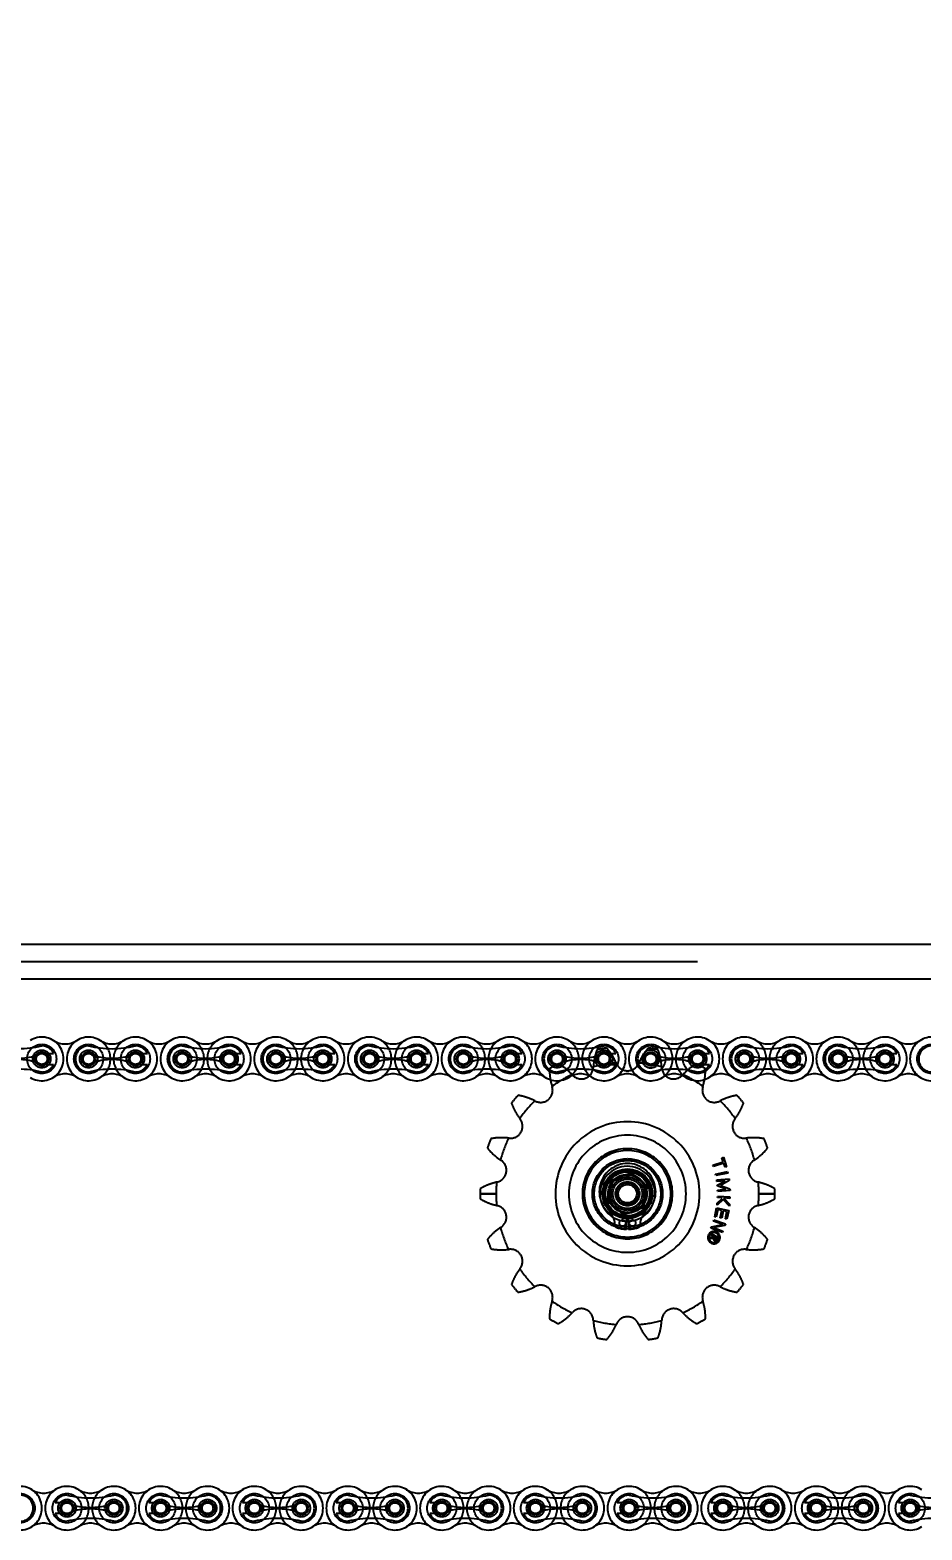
# Model space of a CAD drawing. Header units: metres. Extents: x 0 to 63075, y 0 to 44550.
# Drawn here: x 41000 to 41241.8, y 35107.4 to 35514.2 of the extents above; entities that cross this region are included whole.
import ezdxf

# ---------------------------------------------------------------- set-up
doc = ezdxf.new("R2010")
doc.units = ezdxf.units.M
doc.header["$LTSCALE"] = 75
doc.linetypes.add('HIDDEN2', pattern=[4.7625, 3.175, -1.5875])
for name, color, linetype in [('SDM', 7, 'Continuous'), ('SL4', 4, 'Continuous'), ('ST1', 7, 'HIDDEN2')]:
    doc.layers.add(name, color=color, linetype=linetype)
doc.styles.add('ROMANS', font='ROMANS.SHX')
doc.dimstyles.new('75___1-75', dxfattribs={"dimscale": 75, "dimtxt": 2.5, "dimasz": 2, "dimexe": 1.5, "dimexo": 1, "dimgap": 0.5, "dimtad": 1, "dimdec": 0, "dimzin": 12, "dimtxsty": 'ROMANS', "dimcen": 0, "dimclrd": 256, "dimclre": 256, "dimclrt": 3, "dimazin": 3, "dimtfac": 1, "dimtdec": 0, "dimtmove": 0, "dimatfit": 0, "dimfxl": 1, "dimlwd": -1, "dimlwe": -1, "dimarcsym": 0})

# ---------------------------------------------------------------- blocks, each defined once
blk = doc.blocks.new('*D31')
at = {"layer": 'Defpoints', "color": 0, "transparency": 16777216}
for p in [(37273.13, 35690.51), (37273.13, 35271.03), (41947.61, 35271.03)]:
    blk.add_point(p, dxfattribs=at)
at = {"layer": 'SDM', "transparency": 16777216}
for p, q in [((37273.13, 35346.03), (37273.13, 35803.01)), ((41947.61, 35346.03), (41947.61, 35803.01)), ((41797.61, 35690.51), (37423.13, 35690.51))]:
    blk.add_line(p, q, dxfattribs=at)
for points in [[(37423.13, 35715.51), (37423.13, 35665.51), (37273.13, 35690.51)], [(41797.61, 35715.51), (41797.61, 35665.51), (41947.61, 35690.51)]]:
    blk.add_solid(points, dxfattribs=at)
at = {"layer": 'SDM', "color": 3, "transparency": 16777216, "insert": (39610.37, 35821.76), "char_height": 187.5, "attachment_point": 5, "style": 'ROMANS'}
blk.add_mtext('4674', dxfattribs=at)
blk = doc.blocks.new('A$C6e6623c1')
at = {"layer": 'SL4'}
for p, q in [((3669.71, 1725.35), (4614.72, 1725.35)), ((4619.71, 1715.82), (3669.71, 1715.82)), ((3884.43, 1661.31), (3887.14, 1662.31)), ((3889.85, 1663.31), (3892.07, 1661.47)), ((3887.9, 1651.93), (3885.68, 1653.77)), ((3893.31, 1653.93), (3890.61, 1652.93))]:
    blk.add_line(p, q, dxfattribs=at)
for radius in [6, 3, 2.5]:
    blk.add_circle((3888.87, 1657.62), radius, dxfattribs=at)
for start, end in [(110.2978, 170.2978), (50.2978, 110.2978), (350.2978, 50.2978), (170.2978, 230.2978), (290.2978, 350.2978), (230.2978, 290.2978)]:
    blk.add_arc((3888.87, 1657.62), 5, start, end, dxfattribs=at)
for points, knots in [([(3883.94, 1658.46), (3883.99, 1658.72), (3884.15, 1659.68), (3884.31, 1660.62), (3884.43, 1661.31)], [0, 0, 0, 0, 0.268634, 1, 1, 1, 1]), ([(3887.14, 1662.31), (3887.2, 1662.33), (3888.12, 1662.67), (3889.01, 1663), (3889.85, 1663.31)], [0, 0, 0, 0, 0.070201, 1, 1, 1, 1]), ([(3892.07, 1661.47), (3892.12, 1661.42), (3892.87, 1660.8), (3893.6, 1660.19), (3894.29, 1659.62)], [0, 0, 0, 0, 0.070201, 1, 1, 1, 1]), ([(3883.46, 1655.62), (3883.5, 1655.86), (3883.66, 1656.78), (3883.82, 1657.75), (3883.94, 1658.46)], [0, 0, 0, 0, 0.257551, 1, 1, 1, 1]), ([(3893.31, 1653.93), (3893.36, 1654.17), (3893.51, 1655.1), (3893.68, 1656.06), (3893.8, 1656.78)], [0, 0, 0, 0, 0.257551, 1, 1, 1, 1]), ([(3893.8, 1656.78), (3893.85, 1657.04), (3894.01, 1658), (3894.17, 1658.94), (3894.29, 1659.62)], [0, 0, 0, 0, 0.2686336, 1, 1, 1, 1]), ([(3885.68, 1653.77), (3885.63, 1653.82), (3884.88, 1654.44), (3884.14, 1655.05), (3883.46, 1655.62)], [0, 0, 0, 0, 0.070201, 1, 1, 1, 1]), ([(3890.61, 1652.93), (3890.54, 1652.91), (3889.63, 1652.57), (3888.73, 1652.24), (3887.9, 1651.93)], [0, 0, 0, 0, 0.0702006, 1, 1, 1, 1])]:
    blk.add_open_spline(points, degree=3, knots=knots, dxfattribs=at)
at = {"layer": 'ST1'}
for p, q in [((3669.71, 1720.59), (4669.71, 1720.59)), ((4669.71, 1715.82), (3669.71, 1715.82)), ((3731.18, 1695.67), (3733.31, 1695.67)), ((3731.18, 1692.71), (3733.31, 1692.71)), ((3756.58, 1695.67), (3758.71, 1695.67)), ((3756.58, 1692.71), (3758.71, 1692.71)), ((3781.98, 1695.67), (3784.11, 1695.67)), ((3781.98, 1692.71), (3784.11, 1692.71)), ((3807.38, 1695.67), (3809.51, 1695.67)), ((3807.38, 1692.71), (3809.51, 1692.71)), ((3832.78, 1695.67), (3834.91, 1695.67)), ((3832.78, 1692.71), (3834.91, 1692.71)), ((3858.18, 1695.67), (3860.31, 1695.67)), ((3858.18, 1692.71), (3860.31, 1692.71)), ((3883.58, 1695.67), (3885.71, 1695.67)), ((3883.58, 1692.71), (3885.71, 1692.71)), ((3908.98, 1695.67), (3911.11, 1695.67)), ((3908.98, 1692.71), (3911.11, 1692.71)), ((3934.38, 1695.67), (3936.51, 1695.67)), ((3934.38, 1692.71), (3936.51, 1692.71)), ((3959.78, 1695.67), (3961.91, 1695.67)), ((3959.78, 1692.71), (3961.91, 1692.71)), ((3912.04, 1665.37), (3914.83, 1666.28)), ((3912.16, 1664.99), (3912.04, 1665.37)), ((3914.96, 1665.9), (3912.16, 1664.99)), ((3914.47, 1667.39), (3914.86, 1667.52)), ((3914.83, 1666.28), (3914.47, 1667.39)), ((3914.86, 1667.52), (3915.71, 1664.92)), ((3915.32, 1664.79), (3914.96, 1665.9)), ((3915.71, 1664.92), (3915.32, 1664.79)), ((3912.72, 1662.94), (3915.99, 1663.64)), ((3912.8, 1662.54), (3912.72, 1662.94)), ((3916.07, 1663.24), (3912.8, 1662.54)), ((3913.07, 1661.36), (3916.4, 1661.65)), ((3913.1, 1660.96), (3913.07, 1661.36)), ((3915.36, 1661.16), (3913.1, 1660.96)), ((3913.2, 1659.82), (3915.36, 1661.16)), ((3913.21, 1659.77), (3913.2, 1659.82)), ((3915.57, 1658.84), (3913.21, 1659.77)), ((3916.43, 1661.25), (3914.09, 1659.87)), ((3914.09, 1659.87), (3916.64, 1658.93)), ((3915.99, 1663.64), (3916.07, 1663.24)), ((3916.4, 1661.65), (3916.43, 1661.25)), ((3853.27, 1657.62), (3848.93, 1657.62)), ((3848.93, 1657.62), (3853.27, 1657.62)), ((3848.93, 1657.62), (3853.27, 1657.62)), ((3853.27, 1657.62), (3848.93, 1657.62)), ((3876.66, 1657.62), (3877.15, 1657.62)), ((3877.15, 1657.62), (3876.66, 1657.62)), ((3877.15, 1657.62), (3876.66, 1657.62)), ((3876.66, 1657.62), (3877.15, 1657.62)), ((3882.42, 1658.18), (3881.45, 1658.27)), ((3881.45, 1658.27), (3882.42, 1658.18)), ((3881.45, 1658.27), (3882.42, 1658.18)), ((3882.42, 1658.18), (3881.45, 1658.27)), ((3896.3, 1656.97), (3895.32, 1657.06)), ((3895.32, 1657.06), (3896.3, 1656.97)), ((3895.32, 1657.06), (3896.3, 1656.97)), ((3896.3, 1656.97), (3895.32, 1657.06)), ((3900.6, 1657.62), (3901.09, 1657.62)), ((3901.09, 1657.62), (3900.6, 1657.62)), ((3901.09, 1657.62), (3900.6, 1657.62)), ((3900.6, 1657.62), (3901.09, 1657.62)), ((3914.81, 1656.07), (3913.14, 1654.55)), ((3913.18, 1655.05), (3914.58, 1656.32)), ((3913.3, 1656.6), (3913.33, 1657)), ((3914.39, 1656.52), (3913.3, 1656.6)), ((3913.31, 1658.64), (3915.57, 1658.84)), ((3913.34, 1658.24), (3913.31, 1658.64)), ((3913.33, 1657), (3916.66, 1656.75)), ((3916.68, 1658.54), (3913.34, 1658.24)), ((3914.58, 1656.32), (3914.39, 1656.52)), ((3916.48, 1654.3), (3914.81, 1656.07)), ((3914.93, 1656.48), (3916.51, 1654.8)), ((3916.63, 1656.35), (3914.93, 1656.48)), ((3916.66, 1656.75), (3916.63, 1656.35)), ((3916.64, 1658.93), (3916.68, 1658.54)), ((3928.81, 1657.62), (3924.48, 1657.62)), ((3924.48, 1657.62), (3928.81, 1657.62)), ((3924.48, 1657.62), (3928.81, 1657.62)), ((3928.81, 1657.62), (3924.48, 1657.62)), ((3912.53, 1651.4), (3913.03, 1653.8)), ((3913.35, 1653.33), (3912.93, 1651.31)), ((3913.03, 1653.8), (3916.31, 1653.12)), ((3913.14, 1654.55), (3913.18, 1655.05)), ((3914.45, 1653.09), (3913.35, 1653.33)), ((3914.03, 1651.08), (3914.45, 1653.09)), ((3914.85, 1653.01), (3914.43, 1651)), ((3915.82, 1652.81), (3914.85, 1653.01)), ((3915.4, 1650.79), (3915.82, 1652.81)), ((3916.31, 1653.12), (3915.8, 1650.71)), ((3916.51, 1654.8), (3916.48, 1654.3)), ((3885.28, 1650.42), (3885.45, 1649.09)), ((3888.62, 1648.02), (3888.71, 1651.42)), ((3889.03, 1651.42), (3889.12, 1648.02)), ((3892.29, 1649.09), (3892.47, 1650.42)), ((3911.47, 1648.26), (3911.63, 1648.69)), ((3914.63, 1647.14), (3911.47, 1648.26)), ((3911.63, 1648.69), (3914.71, 1649.29)), ((3915.29, 1649.01), (3912.15, 1648.45)), ((3912.15, 1648.45), (3914.76, 1647.52)), ((3912.16, 1650.2), (3912.3, 1650.58)), ((3914.71, 1649.29), (3912.16, 1650.2)), ((3912.3, 1650.58), (3915.45, 1649.45)), ((3912.93, 1651.31), (3912.53, 1651.4)), ((3914.43, 1651), (3914.03, 1651.08)), ((3915.45, 1649.45), (3915.29, 1649.01)), ((3915.8, 1650.71), (3915.4, 1650.79)), ((3911.07, 1645.45), (3911.24, 1645.81)), ((3912.1, 1645.47), (3911.07, 1645.45)), ((3911.24, 1645.81), (3912.22, 1645.83)), ((3911.58, 1646.43), (3911.72, 1646.73)), ((3912.34, 1646.07), (3911.58, 1646.43)), ((3911.72, 1646.73), (3913.49, 1645.89)), ((3912.22, 1645.83), (3912.34, 1646.07)), ((3912.55, 1645.23), (3912.41, 1644.94)), ((3912.42, 1644.94), (3912.56, 1645.22)), ((3912.62, 1645.95), (3912.44, 1645.55)), ((3913.07, 1645.74), (3912.62, 1645.95)), ((3912.88, 1645.35), (3913.07, 1645.74)), ((3913.49, 1645.89), (3913.17, 1645.24)), ((3914.76, 1647.52), (3914.63, 1647.14)), ((3735.82, 1573.83), (3733.7, 1573.83)), ((3735.82, 1570.88), (3733.7, 1570.88)), ((3761.22, 1573.83), (3759.1, 1573.83)), ((3761.22, 1570.88), (3759.1, 1570.88)), ((3786.62, 1573.83), (3784.5, 1573.83)), ((3786.62, 1570.88), (3784.5, 1570.88)), ((3812.02, 1573.83), (3809.9, 1573.83)), ((3812.02, 1570.88), (3809.9, 1570.88)), ((3837.42, 1573.83), (3835.3, 1573.83)), ((3837.42, 1570.88), (3835.3, 1570.88)), ((3862.82, 1573.83), (3860.7, 1573.83)), ((3862.82, 1570.88), (3860.7, 1570.88)), ((3888.22, 1573.83), (3886.1, 1573.83)), ((3888.22, 1570.88), (3886.1, 1570.88)), ((3913.62, 1573.83), (3911.5, 1573.83)), ((3913.62, 1570.88), (3911.5, 1570.88)), ((3939.02, 1573.83), (3936.9, 1573.83)), ((3939.02, 1570.88), (3936.9, 1570.88)), ((3964.42, 1573.83), (3962.3, 1573.83)), ((3964.42, 1570.88), (3962.3, 1570.88))]:
    blk.add_line(p, q, dxfattribs=at)
for centre, radius in [((3730.08, 1694.19), 3.96), ((3730.08, 1694.19), 2.4), ((3742.78, 1694.19), 3.96), ((3742.78, 1694.19), 2.4), ((3755.48, 1694.19), 3.96), ((3755.48, 1694.19), 2.4), ((3768.17, 1694.19), 3.96), ((3768.17, 1694.19), 2.4), ((3780.87, 1694.19), 3.96), ((3780.87, 1694.19), 2.4), ((3793.57, 1694.19), 3.96), ((3793.57, 1694.19), 2.4), ((3806.27, 1694.19), 3.96), ((3806.27, 1694.19), 2.4), ((3818.97, 1694.19), 3.96), ((3818.97, 1694.19), 2.4), ((3831.67, 1694.19), 3.96), ((3831.67, 1694.19), 2.4), ((3844.37, 1694.19), 3.96), ((3844.37, 1694.19), 2.4), ((3857.07, 1694.19), 3.96), ((3857.07, 1694.19), 2.4), ((3869.77, 1694.19), 3.96), ((3869.77, 1694.19), 2.4), ((3882.47, 1694.19), 3.96), ((3882.47, 1694.19), 2.4), ((3895.17, 1694.19), 3.96), ((3907.87, 1694.19), 3.96), ((3907.87, 1694.19), 2.4), ((3920.57, 1694.19), 3.96), ((3920.57, 1694.19), 2.4), ((3933.27, 1694.19), 3.96), ((3933.27, 1694.19), 2.4), ((3945.97, 1694.19), 3.96), ((3945.97, 1694.19), 2.4), ((3958.67, 1694.19), 3.96), ((3958.67, 1694.19), 2.4), ((3971.37, 1694.19), 3.96), ((3730.08, 1694.19), 1.84), ((3730.08, 1694.19), 1.48), ((3742.78, 1694.19), 1.84), ((3742.78, 1694.19), 1.48), ((3755.48, 1694.19), 1.84), ((3755.48, 1694.19), 1.48), ((3768.17, 1694.19), 1.84), ((3768.17, 1694.19), 1.48), ((3780.87, 1694.19), 1.85), ((3780.87, 1694.19), 1.48), ((3793.57, 1694.19), 1.84), ((3793.57, 1694.19), 1.48), ((3806.27, 1694.19), 1.84), ((3806.27, 1694.19), 1.48), ((3818.97, 1694.19), 1.84), ((3818.97, 1694.19), 1.48), ((3831.67, 1694.19), 1.84), ((3831.67, 1694.19), 1.48), ((3844.37, 1694.19), 1.84), ((3844.37, 1694.19), 1.48), ((3857.07, 1694.19), 1.85), ((3857.07, 1694.19), 1.48), ((3869.77, 1694.19), 1.84), ((3869.77, 1694.19), 1.48), ((3882.47, 1694.19), 1.85), ((3882.47, 1694.19), 1.48), ((3895.17, 1694.19), 1.84), ((3895.17, 1694.19), 1.48), ((3907.87, 1694.19), 1.85), ((3907.87, 1694.19), 1.48), ((3920.57, 1694.19), 1.84), ((3920.57, 1694.19), 1.48), ((3933.27, 1694.19), 1.84), ((3933.27, 1694.19), 1.48), ((3945.97, 1694.19), 1.85), ((3945.97, 1694.19), 1.48), ((3958.67, 1694.19), 1.84), ((3958.67, 1694.19), 1.48), ((3888.87, 1657.62), 9.52), ((3888.87, 1657.62), 9.02), ((3888.87, 1657.62), 6.73), ((3888.87, 1657.62), 6.73), ((3888.87, 1657.62), 6.48), ((3888.87, 1657.62), 6.2), ((3888.87, 1657.62), 5.98), ((3888.87, 1657.62), 5.25), ((3888.87, 1657.62), 5.25), ((3888.87, 1657.62), 4.5), ((3888.87, 1657.62), 4), ((3888.87, 1657.62), 3.25), ((3888.87, 1657.62), 3.25), ((3888.87, 1657.62), 3.2), ((3887.52, 1649.68), 0.85), ((3890.22, 1649.68), 0.85), ((3724.23, 1572.35), 3.96), ((3736.93, 1572.35), 3.96), ((3736.93, 1572.35), 2.4), ((3749.63, 1572.35), 3.96), ((3749.63, 1572.35), 2.4), ((3762.33, 1572.35), 3.96), ((3762.33, 1572.35), 2.4), ((3775.03, 1572.35), 3.96), ((3775.03, 1572.35), 2.4), ((3787.73, 1572.35), 3.96), ((3787.73, 1572.35), 2.4), ((3800.43, 1572.35), 3.96), ((3800.43, 1572.35), 2.4), ((3813.13, 1572.35), 3.96), ((3813.13, 1572.35), 2.4), ((3825.83, 1572.35), 3.96), ((3825.83, 1572.35), 2.4), ((3838.53, 1572.35), 3.96), ((3838.53, 1572.35), 2.4), ((3851.23, 1572.35), 3.96), ((3851.23, 1572.35), 2.4), ((3863.93, 1572.35), 3.96), ((3863.93, 1572.35), 2.4), ((3876.63, 1572.35), 3.96), ((3876.63, 1572.35), 2.4), ((3889.33, 1572.35), 3.96), ((3889.33, 1572.35), 2.4), ((3902.03, 1572.35), 3.96), ((3902.03, 1572.35), 2.4), ((3914.73, 1572.35), 3.96), ((3914.73, 1572.35), 2.4), ((3927.43, 1572.35), 3.96), ((3927.43, 1572.35), 2.4), ((3940.13, 1572.35), 3.96), ((3940.13, 1572.35), 2.4), ((3952.83, 1572.35), 3.96), ((3952.83, 1572.35), 2.4), ((3965.53, 1572.35), 3.96), ((3965.53, 1572.35), 2.4), ((3736.93, 1572.35), 1.84), ((3736.93, 1572.35), 1.48), ((3749.63, 1572.35), 1.84), ((3749.63, 1572.35), 1.48), ((3762.33, 1572.35), 1.84), ((3762.33, 1572.35), 1.48), ((3775.03, 1572.35), 1.85), ((3775.03, 1572.35), 1.48), ((3787.73, 1572.35), 1.84), ((3787.73, 1572.35), 1.48), ((3800.43, 1572.35), 1.84), ((3800.43, 1572.35), 1.48), ((3813.13, 1572.35), 1.84), ((3813.13, 1572.35), 1.48), ((3825.83, 1572.35), 1.85), ((3825.83, 1572.35), 1.48), ((3838.53, 1572.35), 1.85), ((3838.53, 1572.35), 1.48), ((3851.23, 1572.35), 1.84), ((3851.23, 1572.35), 1.48), ((3863.93, 1572.35), 1.84), ((3863.93, 1572.35), 1.48), ((3876.63, 1572.35), 1.84), ((3876.63, 1572.35), 1.48), ((3889.33, 1572.35), 1.85), ((3889.33, 1572.35), 1.48), ((3902.03, 1572.35), 1.84), ((3902.03, 1572.35), 1.48), ((3914.73, 1572.35), 1.85), ((3914.73, 1572.35), 1.48), ((3927.43, 1572.35), 1.85), ((3927.43, 1572.35), 1.48), ((3940.13, 1572.35), 1.85), ((3940.13, 1572.35), 1.48), ((3952.83, 1572.35), 1.84), ((3952.83, 1572.35), 1.48), ((3965.53, 1572.35), 1.85), ((3965.53, 1572.35), 1.48)]:
    blk.add_circle(centre, radius, dxfattribs=at)
for centre, radius, start, end in [((3723.73, 1723.29), 26.32, 256.0401, 283.9599), ((3730.08, 1694.19), 5.92, 237.5667, 122.4333), ((3730.08, 1694.19), 3.55, 24.5534, 90), ((3736.43, 1704.18), 5.92, 237.5667, 302.4333), ((3742.78, 1694.19), 5.92, 57.5667, 302.4333), ((3742.78, 1694.19), 3.55, 90, 270), ((3749.13, 1723.29), 26.32, 256.0401, 283.9599), ((3749.13, 1704.18), 5.92, 237.5667, 302.4333), ((3742.78, 1694.19), 5.92, 302.4332, 57.5668), ((3755.48, 1694.19), 5.92, 122.4332, 237.5668), ((3755.48, 1694.19), 5.92, 237.5667, 122.4333), ((3755.48, 1694.19), 3.55, 24.5534, 90), ((3761.83, 1704.18), 5.92, 237.5667, 302.4333), ((3768.17, 1694.19), 5.92, 57.5667, 302.4333), ((3768.17, 1694.19), 3.55, 90, 270), ((3774.52, 1723.29), 26.32, 256.0401, 283.9599), ((3774.52, 1704.18), 5.92, 237.5667, 302.4333), ((3768.17, 1694.19), 5.92, 302.4332, 57.5668), ((3780.87, 1694.19), 5.92, 122.4332, 237.5668), ((3780.87, 1694.19), 5.92, 237.5667, 122.4333), ((3780.87, 1694.19), 3.55, 24.5534, 90), ((3787.22, 1704.18), 5.92, 237.5667, 302.4333), ((3793.57, 1694.19), 5.92, 57.5667, 302.4333), ((3793.57, 1694.19), 3.55, 90, 270), ((3799.92, 1723.29), 26.32, 256.0401, 283.9599), ((3799.92, 1704.18), 5.92, 237.5667, 302.4333), ((3793.57, 1694.19), 5.92, 302.4332, 57.5668), ((3806.27, 1694.19), 5.92, 122.4332, 237.5668), ((3806.27, 1694.19), 5.92, 237.5667, 122.4333), ((3806.27, 1694.19), 3.55, 24.5534, 90), ((3812.62, 1704.18), 5.92, 237.5667, 302.4333), ((3818.97, 1694.19), 5.92, 57.5667, 302.4333), ((3818.97, 1694.19), 3.55, 90, 270), ((3825.32, 1723.29), 26.32, 256.0401, 283.9599), ((3825.32, 1704.18), 5.92, 237.5667, 302.4333), ((3818.97, 1694.19), 5.92, 302.4332, 57.5668), ((3831.67, 1694.19), 5.92, 122.4332, 237.5668), ((3831.67, 1694.19), 5.92, 237.5667, 122.4333), ((3831.67, 1694.19), 3.55, 24.5534, 90), ((3838.02, 1704.18), 5.92, 237.5667, 302.4333), ((3844.37, 1694.19), 5.92, 57.5667, 302.4333), ((3844.37, 1694.19), 3.55, 90, 270), ((3850.72, 1723.29), 26.32, 256.0401, 283.9599), ((3850.72, 1704.18), 5.92, 237.5667, 302.4333), ((3844.37, 1694.19), 5.92, 302.4332, 57.5668), ((3857.07, 1694.19), 5.92, 122.4332, 237.5668), ((3857.07, 1694.19), 5.92, 237.5667, 122.4333), ((3857.07, 1694.19), 3.55, 24.5534, 90), ((3863.42, 1704.18), 5.92, 237.5667, 302.4333), ((3869.77, 1694.19), 5.92, 57.5667, 302.4333), ((3869.77, 1694.19), 3.55, 90, 270), ((3876.12, 1723.29), 26.32, 256.0401, 283.9599), ((3876.12, 1704.18), 5.92, 237.5667, 302.4333), ((3869.77, 1694.19), 5.92, 302.4332, 57.5668), ((3882.47, 1694.19), 5.92, 122.4332, 237.5668), ((3882.47, 1694.19), 5.92, 237.5667, 122.4333), ((3888.87, 1657.62), 39.94, 98.032, 101.968), ((3882.47, 1694.19), 3.55, 24.5534, 90), ((3888.82, 1704.18), 5.92, 237.5667, 302.4333), ((3895.17, 1694.19), 5.92, 57.5667, 302.4333), ((3895.17, 1694.19), 3.55, 90, 270), ((3895.17, 1694.19), 2.4, 0, 134.8838), ((3888.87, 1657.62), 39.94, 78.032, 81.968), ((3901.52, 1723.29), 26.32, 256.0401, 283.9599), ((3901.52, 1704.18), 5.92, 237.5667, 302.4333), ((3895.17, 1694.19), 5.92, 302.4332, 57.5668), ((3907.87, 1694.19), 5.92, 122.4332, 237.5668), ((3907.87, 1694.19), 5.92, 237.5667, 122.4333), ((3907.87, 1694.19), 3.55, 24.5534, 90), ((3914.22, 1704.18), 5.92, 237.5667, 302.4333), ((3920.57, 1694.19), 5.92, 57.5667, 302.4333), ((3920.57, 1694.19), 3.55, 90, 270), ((3926.92, 1723.29), 26.32, 256.0401, 283.9599), ((3926.92, 1704.18), 5.92, 237.5667, 302.4333), ((3920.57, 1694.19), 5.92, 302.4332, 57.5668), ((3933.27, 1694.19), 5.92, 122.4332, 237.5668), ((3933.27, 1694.19), 5.92, 237.5667, 122.4333), ((3933.27, 1694.19), 3.55, 24.5534, 90), ((3939.62, 1704.18), 5.92, 237.5667, 302.4333), ((3945.97, 1694.19), 5.92, 57.5667, 302.4333), ((3945.97, 1694.19), 3.55, 90, 270), ((3952.32, 1723.29), 26.32, 256.0401, 283.9599), ((3952.32, 1704.18), 5.92, 237.5667, 302.4333), ((3945.97, 1694.19), 5.92, 302.4332, 57.5668), ((3958.67, 1694.19), 5.92, 122.4332, 237.5668), ((3958.67, 1694.19), 5.92, 237.5667, 122.4333), ((3958.67, 1694.19), 3.55, 24.5534, 90), ((3965.02, 1704.18), 5.92, 237.5667, 302.4333), ((3971.37, 1694.19), 5.92, 57.5667, 302.4333), ((3971.37, 1694.19), 3.55, 90, 270), ((3723.73, 1710.54), 16.17, 252.993, 287.007), ((3723.73, 1677.84), 16.17, 72.993, 107.007), ((3730.08, 1694.19), 3.55, 270, 335.4466), ((3749.13, 1710.54), 16.17, 252.993, 287.007), ((3749.13, 1677.84), 16.17, 72.993, 107.007), ((3755.48, 1694.19), 3.55, 270, 335.4466), ((3774.52, 1710.54), 16.17, 252.993, 287.007), ((3774.52, 1677.84), 16.17, 72.993, 107.007), ((3780.87, 1694.19), 3.55, 270, 335.4466), ((3799.92, 1710.54), 16.17, 252.993, 287.007), ((3799.92, 1677.84), 16.17, 72.993, 107.007), ((3806.27, 1694.19), 3.55, 270, 335.4466), ((3825.32, 1710.54), 16.17, 252.993, 287.007), ((3825.32, 1677.84), 16.17, 72.993, 107.007), ((3831.67, 1694.19), 3.55, 270, 335.4466), ((3850.72, 1710.54), 16.17, 252.993, 287.007), ((3850.72, 1677.84), 16.17, 72.993, 107.007), ((3857.07, 1694.19), 3.55, 270, 335.4466), ((3888.87, 1657.62), 39.94, 118.032, 121.968), ((3876.12, 1710.54), 16.17, 252.993, 287.007), ((3876.12, 1677.84), 16.17, 72.993, 107.007), ((3888.87, 1657.62), 35.61, 94.9007, 105.0993), ((3888.87, 1657.62), 35.61, 94.9007, 105.0993), ((3888.87, 1657.62), 35.61, 94.9007, 105.0993), ((3888.87, 1657.62), 35.61, 94.9007, 105.0993), ((3882.47, 1694.19), 3.55, 270, 335.4466), ((3871.66, 1687.09), 15.39, 22.5, 22.9823), ((3888.87, 1694.22), 3.24, 202.5, 337.5), ((3906.08, 1687.09), 15.39, 157.0177, 157.5), ((3888.87, 1657.62), 35.61, 74.9007, 85.0993), ((3888.87, 1657.62), 35.61, 74.9007, 85.0993), ((3888.87, 1657.62), 35.61, 74.9007, 85.0993), ((3888.87, 1657.62), 35.61, 74.9007, 85.0993), ((3895.17, 1694.19), 2.4, 146.2679, 0), ((3901.52, 1710.54), 16.17, 252.993, 287.007), ((3901.52, 1677.84), 16.17, 72.993, 107.007), ((3888.87, 1657.62), 39.94, 58.032, 61.968), ((3907.87, 1694.19), 3.55, 270, 335.4466), ((3926.92, 1710.54), 16.17, 252.993, 287.007), ((3926.92, 1677.84), 16.17, 72.993, 107.007), ((3933.27, 1694.19), 3.55, 270, 335.4466), ((3952.32, 1710.54), 16.17, 252.993, 287.007), ((3952.32, 1677.84), 16.17, 72.993, 107.007), ((3958.67, 1694.19), 3.55, 270, 335.4466), ((3723.73, 1665.09), 26.32, 76.0401, 103.9599), ((3736.43, 1684.2), 5.92, 57.5667, 122.4333), ((3749.13, 1665.09), 26.32, 76.0401, 103.9599), ((3749.13, 1684.2), 5.92, 57.5667, 122.4333), ((3761.83, 1684.2), 5.92, 57.5667, 122.4333), ((3774.52, 1665.09), 26.32, 76.0401, 103.9599), ((3774.52, 1684.2), 5.92, 57.5667, 122.4333), ((3787.22, 1684.2), 5.92, 57.5667, 122.4333), ((3799.92, 1665.09), 26.32, 76.0401, 103.9599), ((3799.92, 1684.2), 5.92, 57.5667, 122.4333), ((3812.62, 1684.2), 5.92, 57.5667, 122.4333), ((3825.32, 1665.09), 26.32, 76.0401, 103.9599), ((3825.32, 1684.2), 5.92, 57.5667, 122.4333), ((3838.02, 1684.2), 5.92, 57.5667, 122.4333), ((3850.72, 1665.09), 26.32, 76.0401, 103.9599), ((3850.72, 1684.2), 5.92, 57.5667, 122.4333), ((3863.42, 1684.2), 5.92, 57.5667, 122.4333), ((3888.87, 1657.62), 35.61, 114.9007, 125.0993), ((3888.87, 1657.62), 35.61, 114.9007, 125.0993), ((3888.87, 1657.62), 35.61, 114.9007, 125.0993), ((3888.87, 1657.62), 35.61, 114.9007, 125.0993), ((3876.12, 1665.09), 26.32, 76.0401, 103.9599), ((3876.12, 1684.2), 5.92, 57.5667, 122.4333), ((3862.62, 1679.42), 15.39, 42.5, 42.9823), ((3876.36, 1692.01), 3.24, 222.5, 357.5), ((3894.97, 1691.2), 15.39, 177.0177, 177.5), ((3888.82, 1684.2), 5.92, 57.5667, 122.4333), ((3901.52, 1665.09), 26.32, 76.0401, 103.9599), ((3882.78, 1691.2), 15.39, 2.5, 2.9823), ((3901.39, 1692.01), 3.24, 182.5, 317.5), ((3901.52, 1684.2), 5.92, 57.5667, 122.4333), ((3915.12, 1679.42), 15.39, 137.0177, 137.5), ((3888.87, 1657.62), 35.61, 54.9007, 65.0993), ((3888.87, 1657.62), 35.61, 54.9007, 65.0993), ((3888.87, 1657.62), 35.61, 54.9007, 65.0993), ((3888.87, 1657.62), 35.61, 54.9007, 65.0993), ((3914.22, 1684.2), 5.92, 57.5667, 122.4333), ((3926.92, 1665.09), 26.32, 76.0401, 103.9599), ((3926.92, 1684.2), 5.92, 57.5667, 122.4333), ((3939.62, 1684.2), 5.92, 57.5667, 122.4333), ((3952.32, 1665.09), 26.32, 76.0401, 103.9599), ((3952.32, 1684.2), 5.92, 57.5667, 122.4333), ((3965.02, 1684.2), 5.92, 57.5667, 122.4333), ((3888.87, 1657.62), 39.94, 138.032, 141.968), ((3865.35, 1685.65), 3.24, 242.5, 17.5), ((3883.11, 1691.26), 15.39, 197.0177, 197.5), ((3912.4, 1685.65), 3.24, 162.5, 297.5), ((3894.63, 1691.26), 15.39, 342.5, 342.9823), ((3888.87, 1657.62), 39.94, 38.032, 41.968), ((3888.87, 1657.62), 35.61, 134.9007, 145.0993), ((3888.87, 1657.62), 35.61, 134.9007, 145.0993), ((3888.87, 1657.62), 35.61, 134.9007, 145.0993), ((3888.87, 1657.62), 35.61, 134.9007, 145.0993), ((3856.75, 1669.13), 15.39, 62.5, 62.9823), ((3921, 1669.13), 15.39, 117.0177, 117.5), ((3888.87, 1657.62), 35.61, 34.9007, 45.0993), ((3888.87, 1657.62), 35.61, 34.9007, 45.0993), ((3888.87, 1657.62), 35.61, 34.9007, 45.0993), ((3888.87, 1657.62), 35.61, 34.9007, 45.0993), ((3857.18, 1675.92), 3.24, 262.5, 37.5), ((3871.96, 1687.26), 15.39, 217.0177, 217.5), ((3888.87, 1657.62), 19.54, 0, 180), ((3920.57, 1675.92), 3.24, 142.5, 277.5), ((3905.79, 1687.26), 15.39, 322.5, 322.9823), ((3888.87, 1657.62), 39.94, 158.032, 161.968), ((3888.87, 1657.62), 35.61, 154.9007, 165.0993), ((3888.87, 1657.62), 35.61, 154.9007, 165.0993), ((3888.87, 1657.62), 35.61, 154.9007, 165.0993), ((3888.87, 1657.62), 35.61, 154.9007, 165.0993), ((3854.75, 1657.45), 15.39, 82.5, 82.9823), ((3888.87, 1657.62), 15.88, 0, 180), ((3923, 1657.45), 15.39, 97.0177, 97.5), ((3888.87, 1657.62), 35.61, 14.9007, 25.0993), ((3888.87, 1657.62), 35.61, 14.9007, 25.0993), ((3888.87, 1657.62), 35.61, 14.9007, 25.0993), ((3888.87, 1657.62), 35.61, 14.9007, 25.0993), ((3888.87, 1657.62), 39.94, 18.032, 21.968), ((3888.87, 1657.62), 12.22, 0, 180), ((3888.87, 1657.62), 11.73, 0, 180), ((3888.87, 1657.62), 11.73, 0, 180), ((3888.87, 1657.62), 11.73, 0, 180), ((3888.87, 1657.62), 11.73, 0, 180), ((3852.83, 1663.98), 3.24, 282.5, 57.5), ((3862.84, 1679.69), 15.39, 237.0177, 237.5), ((3888.87, 1658.18), 7.64, 306.5065, 233.4935), ((3888.87, 1657.62), 7.45, 355, 175), ((3888.87, 1657.62), 7.45, 355, 175), ((3888.87, 1657.62), 7.45, 355, 175), ((3888.87, 1657.62), 7.45, 355, 175), ((3888.87, 1657.62), 6.2, 271.4922, 268.5078), ((3924.91, 1663.98), 3.24, 122.5, 257.5), ((3914.9, 1679.69), 15.39, 302.5, 302.9823), ((3888.87, 1657.62), 35.61, 174.9007, 180), ((3888.87, 1657.62), 35.61, 174.9007, 180), ((3888.87, 1657.62), 35.61, 174.9007, 180), ((3888.87, 1657.62), 35.61, 174.9007, 180), ((3856.86, 1645.79), 15.39, 102.5, 102.9823), ((3920.88, 1645.79), 15.39, 77.0177, 77.5), ((3888.87, 1657.62), 35.61, 0, 5.0993), ((3888.87, 1657.62), 35.61, 0, 5.0993), ((3888.87, 1657.62), 35.61, 0, 5.0993), ((3888.87, 1657.62), 35.61, 0, 5.0993), ((3888.87, 1657.62), 39.94, 178.032, 180), ((3888.87, 1657.62), 39.94, 180, 181.968), ((3888.87, 1657.62), 35.61, 180, 185.0993), ((3888.87, 1657.62), 35.61, 180, 185.0993), ((3888.87, 1657.62), 35.61, 180, 185.0993), ((3888.87, 1657.62), 35.61, 180, 185.0993), ((3888.87, 1657.62), 19.54, 180, 0), ((3888.87, 1657.62), 15.88, 180, 0), ((3888.87, 1657.62), 12.22, 180, 0), ((3888.87, 1657.62), 11.73, 180, 0), ((3888.87, 1657.62), 11.73, 180, 0), ((3888.87, 1657.62), 11.73, 180, 0), ((3888.87, 1657.62), 11.73, 180, 0), ((3888.87, 1657.62), 7.45, 175, 355), ((3888.87, 1657.62), 7.45, 175, 355), ((3888.87, 1657.62), 7.45, 175, 355), ((3888.87, 1657.62), 7.45, 175, 355), ((3888.87, 1657.62), 35.61, 354.9007, 0), ((3888.87, 1657.62), 35.61, 354.9007, 0), ((3888.87, 1657.62), 35.61, 354.9007, 0), ((3888.87, 1657.62), 35.61, 354.9007, 0), ((3888.87, 1657.62), 39.94, 0, 1.968), ((3888.87, 1657.62), 39.94, 358.032, 0), ((3856.86, 1669.45), 15.39, 257.0177, 257.5), ((3852.83, 1651.26), 3.24, 302.5, 77.5), ((3882.9, 1650.11), 2.4, 7.5, 53.4935), ((3894.85, 1650.11), 2.4, 126.5065, 172.5), ((3924.91, 1651.26), 3.24, 102.5, 237.5), ((3920.88, 1669.45), 15.39, 282.5, 282.9823), ((3862.84, 1635.55), 15.39, 122.5, 122.9823), ((3888.87, 1657.62), 35.61, 194.9007, 205.0993), ((3888.87, 1657.62), 35.61, 194.9007, 205.0993), ((3888.87, 1657.62), 35.61, 194.9007, 205.0993), ((3888.87, 1657.62), 35.61, 194.9007, 205.0993), ((3886.2, 1649.18), 0.75, 187.5, 252.3902), ((3888.87, 1657.62), 9.6, 252.3902, 268.5078), ((3888.87, 1657.62), 9.6, 271.4922, 287.6098), ((3891.55, 1649.18), 0.75, 287.6098, 352.5), ((3888.87, 1657.62), 35.61, 334.9007, 345.0993), ((3888.87, 1657.62), 35.61, 334.9007, 345.0993), ((3888.87, 1657.62), 35.61, 334.9007, 345.0993), ((3888.87, 1657.62), 35.61, 334.9007, 345.0993), ((3914.9, 1635.55), 15.39, 57.0177, 57.5), ((3888.87, 1657.62), 39.94, 198.032, 201.968), ((3912.31, 1645.74), 1.67, 90, 270), ((3912.31, 1645.74), 1.34, 90, 270), ((3912.66, 1645.44), 0.558, 177.3805, 244.2298), ((3912.31, 1645.74), 1.67, 270, 90), ((3912.31, 1645.74), 1.34, 270, 90), ((3912.66, 1645.44), 0.245, 154.6955, 243.6423), ((3912.66, 1645.44), 0.558, 245.1257, 338.0745), ((3912.66, 1645.44), 0.245, 245.6968, 336.0266), ((3888.87, 1657.62), 39.94, 338.032, 341.968), ((3854.75, 1657.79), 15.39, 277.0177, 277.5), ((3857.18, 1639.32), 3.24, 322.5, 97.5), ((3920.57, 1639.32), 3.24, 82.5, 217.5), ((3923, 1657.79), 15.39, 262.5, 262.9823), ((3871.96, 1627.98), 15.39, 142.5, 142.9823), ((3888.87, 1657.62), 35.61, 214.9007, 225.0993), ((3888.87, 1657.62), 35.61, 214.9007, 225.0993), ((3888.87, 1657.62), 35.61, 214.9007, 225.0993), ((3888.87, 1657.62), 35.61, 214.9007, 225.0993), ((3888.87, 1657.62), 35.61, 314.9007, 325.0993), ((3888.87, 1657.62), 35.61, 314.9007, 325.0993), ((3888.87, 1657.62), 35.61, 314.9007, 325.0993), ((3888.87, 1657.62), 35.61, 314.9007, 325.0993), ((3905.79, 1627.98), 15.39, 37.0177, 37.5), ((3888.87, 1657.62), 39.94, 218.032, 221.968), ((3856.75, 1646.11), 15.39, 297.0177, 297.5), ((3865.35, 1629.59), 3.24, 342.5, 117.5), ((3912.4, 1629.59), 3.24, 62.5, 197.5), ((3921, 1646.11), 15.39, 242.5, 242.9823), ((3888.87, 1657.62), 39.94, 318.032, 321.968), ((3883.11, 1623.98), 15.39, 162.5, 162.9823), ((3888.87, 1657.62), 35.61, 234.9007, 245.0993), ((3888.87, 1657.62), 35.61, 234.9007, 245.0993), ((3888.87, 1657.62), 35.61, 234.9007, 245.0993), ((3888.87, 1657.62), 35.61, 234.9007, 245.0993), ((3888.87, 1657.62), 35.61, 294.9007, 305.0993), ((3888.87, 1657.62), 35.61, 294.9007, 305.0993), ((3888.87, 1657.62), 35.61, 294.9007, 305.0993), ((3888.87, 1657.62), 35.61, 294.9007, 305.0993), ((3894.63, 1623.98), 15.39, 17.0177, 17.5), ((3888.87, 1657.62), 39.94, 238.032, 241.968), ((3862.62, 1635.82), 15.39, 317.0177, 317.5), ((3876.36, 1623.23), 3.24, 2.5, 137.5), ((3894.97, 1624.04), 15.39, 182.5, 182.9823), ((3888.87, 1657.62), 35.61, 254.9007, 265.0993), ((3888.87, 1657.62), 35.61, 254.9007, 265.0993), ((3888.87, 1657.62), 35.61, 254.9007, 265.0993), ((3888.87, 1657.62), 35.61, 254.9007, 265.0993), ((3888.87, 1621.02), 3.24, 22.5, 157.5), ((3888.87, 1657.62), 35.61, 274.9007, 285.0993), ((3888.87, 1657.62), 35.61, 274.9007, 285.0993), ((3888.87, 1657.62), 35.61, 274.9007, 285.0993), ((3888.87, 1657.62), 35.61, 274.9007, 285.0993), ((3901.39, 1623.23), 3.24, 42.5, 177.5), ((3882.78, 1624.04), 15.39, 357.0177, 357.5), ((3915.12, 1635.82), 15.39, 222.5, 222.9823), ((3888.87, 1657.62), 39.94, 298.032, 301.968), ((3871.66, 1628.15), 15.39, 337.0177, 337.5), ((3906.08, 1628.15), 15.39, 202.5, 202.9823), ((3888.87, 1657.62), 39.94, 258.032, 261.968), ((3888.87, 1657.62), 39.94, 278.032, 281.968), ((3724.23, 1572.35), 5.92, 237.5667, 122.4333), ((3724.23, 1572.35), 3.55, 270, 90), ((3730.58, 1582.35), 5.92, 237.5667, 302.4333), ((3736.93, 1572.35), 5.92, 57.5667, 302.4333), ((3736.93, 1572.35), 3.55, 90, 155.4466), ((3743.28, 1601.45), 26.32, 256.0401, 283.9599), ((3743.28, 1582.35), 5.92, 237.5667, 302.4333), ((3736.93, 1572.35), 5.92, 302.4332, 57.5668), ((3749.63, 1572.35), 5.92, 122.4332, 237.5668), ((3749.63, 1572.35), 5.92, 237.5667, 122.4333), ((3749.63, 1572.35), 3.55, 270, 90), ((3755.98, 1582.35), 5.92, 237.5667, 302.4333), ((3762.33, 1572.35), 5.92, 57.5667, 302.4333), ((3762.33, 1572.35), 3.55, 90, 155.4466), ((3768.68, 1601.45), 26.32, 256.0401, 283.9599), ((3768.68, 1582.35), 5.92, 237.5667, 302.4333), ((3762.33, 1572.35), 5.92, 302.4332, 57.5668), ((3775.03, 1572.35), 5.92, 122.4332, 237.5668), ((3775.03, 1572.35), 5.92, 237.5667, 122.4333), ((3775.03, 1572.35), 3.55, 270, 90), ((3781.38, 1582.35), 5.92, 237.5667, 302.4333), ((3787.73, 1572.35), 5.92, 57.5667, 302.4333), ((3787.73, 1572.35), 3.55, 90, 155.4466), ((3794.08, 1601.45), 26.32, 256.0401, 283.9599), ((3794.08, 1582.35), 5.92, 237.5667, 302.4333), ((3787.73, 1572.35), 5.92, 302.4332, 57.5668), ((3800.43, 1572.35), 5.92, 122.4332, 237.5668), ((3800.43, 1572.35), 5.92, 237.5667, 122.4333), ((3800.43, 1572.35), 3.55, 270, 90), ((3806.78, 1582.35), 5.92, 237.5667, 302.4333), ((3813.13, 1572.35), 5.92, 57.5667, 302.4333), ((3813.13, 1572.35), 3.55, 90, 155.4466), ((3819.48, 1601.45), 26.32, 256.0401, 283.9599), ((3819.48, 1582.35), 5.92, 237.5667, 302.4333), ((3813.13, 1572.35), 5.92, 302.4332, 57.5668), ((3825.83, 1572.35), 5.92, 122.4332, 237.5668), ((3825.83, 1572.35), 5.92, 237.5667, 122.4333), ((3825.83, 1572.35), 3.55, 270, 90), ((3832.18, 1582.35), 5.92, 237.5667, 302.4333), ((3838.53, 1572.35), 5.92, 57.5667, 302.4333), ((3838.53, 1572.35), 3.55, 90, 155.4466), ((3844.88, 1601.45), 26.32, 256.0401, 283.9599), ((3844.88, 1582.35), 5.92, 237.5667, 302.4333), ((3838.53, 1572.35), 5.92, 302.4332, 57.5668), ((3851.23, 1572.35), 5.92, 122.4332, 237.5668), ((3851.23, 1572.35), 5.92, 237.5667, 122.4333), ((3851.23, 1572.35), 3.55, 270, 90), ((3857.58, 1582.35), 5.92, 237.5667, 302.4333), ((3863.93, 1572.35), 5.92, 57.5667, 302.4333), ((3863.93, 1572.35), 3.55, 90, 155.4466), ((3870.28, 1601.45), 26.32, 256.0401, 283.9599), ((3870.28, 1582.35), 5.92, 237.5667, 302.4333), ((3863.93, 1572.35), 5.92, 302.4332, 57.5668), ((3876.63, 1572.35), 5.92, 122.4332, 237.5668), ((3876.63, 1572.35), 5.92, 237.5667, 122.4333), ((3876.63, 1572.35), 3.55, 270, 90), ((3882.98, 1582.35), 5.92, 237.5667, 302.4333), ((3889.33, 1572.35), 5.92, 57.5667, 302.4333), ((3889.33, 1572.35), 3.55, 90, 155.4466), ((3895.68, 1601.45), 26.32, 256.0401, 283.9599), ((3895.68, 1582.35), 5.92, 237.5667, 302.4333), ((3889.33, 1572.35), 5.92, 302.4332, 57.5668), ((3902.03, 1572.35), 5.92, 122.4332, 237.5668), ((3902.03, 1572.35), 5.92, 237.5667, 122.4333), ((3902.03, 1572.35), 3.55, 270, 90), ((3908.38, 1582.35), 5.92, 237.5667, 302.4333), ((3914.73, 1572.35), 5.92, 57.5667, 302.4333), ((3914.73, 1572.35), 3.55, 90, 155.4466), ((3921.08, 1601.45), 26.32, 256.0401, 283.9599), ((3921.08, 1582.35), 5.92, 237.5667, 302.4333), ((3914.73, 1572.35), 5.92, 302.4332, 57.5668), ((3927.43, 1572.35), 5.92, 122.4332, 237.5668), ((3927.43, 1572.35), 5.92, 237.5667, 122.4333), ((3927.43, 1572.35), 3.55, 270, 90), ((3933.78, 1582.35), 5.92, 237.5667, 302.4333), ((3940.13, 1572.35), 5.92, 57.5667, 302.4333), ((3940.13, 1572.35), 3.55, 90, 155.4466), ((3946.48, 1601.45), 26.32, 256.0401, 283.9599), ((3946.48, 1582.35), 5.92, 237.5667, 302.4333), ((3940.13, 1572.35), 5.92, 302.4332, 57.5668), ((3952.83, 1572.35), 5.92, 122.4332, 237.5668), ((3952.83, 1572.35), 5.92, 237.5667, 122.4333), ((3952.83, 1572.35), 3.55, 270, 90), ((3959.18, 1582.35), 5.92, 237.5667, 302.4333), ((3965.53, 1572.35), 5.92, 57.5667, 302.4333), ((3965.53, 1572.35), 3.55, 90, 155.4466), ((3971.88, 1601.45), 26.32, 256.0401, 283.9599), ((3736.93, 1572.35), 3.55, 204.5534, 270), ((3743.28, 1588.71), 16.17, 252.993, 287.007), ((3743.28, 1556), 16.17, 72.993, 107.007), ((3762.33, 1572.35), 3.55, 204.5534, 270), ((3768.68, 1588.71), 16.17, 252.993, 287.007), ((3768.68, 1556), 16.17, 72.993, 107.007), ((3787.73, 1572.35), 3.55, 204.5534, 270), ((3794.08, 1588.71), 16.17, 252.993, 287.007), ((3794.08, 1556), 16.17, 72.993, 107.007), ((3813.13, 1572.35), 3.55, 204.5534, 270), ((3819.48, 1588.71), 16.17, 252.993, 287.007), ((3819.48, 1556), 16.17, 72.993, 107.007), ((3838.53, 1572.35), 3.55, 204.5534, 270), ((3844.88, 1588.71), 16.17, 252.993, 287.007), ((3844.88, 1556), 16.17, 72.993, 107.007), ((3863.93, 1572.35), 3.55, 204.5534, 270), ((3870.28, 1588.71), 16.17, 252.993, 287.007), ((3870.28, 1556), 16.17, 72.993, 107.007), ((3889.33, 1572.35), 3.55, 204.5534, 270), ((3895.68, 1588.71), 16.17, 252.993, 287.007), ((3895.68, 1556), 16.17, 72.993, 107.007), ((3914.73, 1572.35), 3.55, 204.5534, 270), ((3921.08, 1588.71), 16.17, 252.993, 287.007), ((3921.08, 1556), 16.17, 72.993, 107.007), ((3940.13, 1572.35), 3.55, 204.5534, 270), ((3946.48, 1588.71), 16.17, 252.993, 287.007), ((3946.48, 1556), 16.17, 72.993, 107.007), ((3965.53, 1572.35), 3.55, 204.5534, 270), ((3971.88, 1588.71), 16.17, 252.993, 287.007), ((3971.88, 1556), 16.17, 72.993, 107.007), ((3730.58, 1562.36), 5.92, 57.5667, 122.4333), ((3743.28, 1543.26), 26.32, 76.0401, 103.9599), ((3743.28, 1562.36), 5.92, 57.5667, 122.4333), ((3755.98, 1562.36), 5.92, 57.5667, 122.4333), ((3768.68, 1543.26), 26.32, 76.0401, 103.9599), ((3768.68, 1562.36), 5.92, 57.5667, 122.4333), ((3781.38, 1562.36), 5.92, 57.5667, 122.4333), ((3794.08, 1543.26), 26.32, 76.0401, 103.9599), ((3794.08, 1562.36), 5.92, 57.5667, 122.4333), ((3806.78, 1562.36), 5.92, 57.5667, 122.4333), ((3819.48, 1543.26), 26.32, 76.0401, 103.9599), ((3819.48, 1562.36), 5.92, 57.5667, 122.4333), ((3832.18, 1562.36), 5.92, 57.5667, 122.4333), ((3844.88, 1543.26), 26.32, 76.0401, 103.9599), ((3844.88, 1562.36), 5.92, 57.5667, 122.4333), ((3857.58, 1562.36), 5.92, 57.5667, 122.4333), ((3870.28, 1543.26), 26.32, 76.0401, 103.9599), ((3870.28, 1562.36), 5.92, 57.5667, 122.4333), ((3882.98, 1562.36), 5.92, 57.5667, 122.4333), ((3895.68, 1543.26), 26.32, 76.0401, 103.9599), ((3895.68, 1562.36), 5.92, 57.5667, 122.4333), ((3908.38, 1562.36), 5.92, 57.5667, 122.4333), ((3921.08, 1543.26), 26.32, 76.0401, 103.9599), ((3921.08, 1562.36), 5.92, 57.5667, 122.4333), ((3933.78, 1562.36), 5.92, 57.5667, 122.4333), ((3946.48, 1543.26), 26.32, 76.0401, 103.9599), ((3946.48, 1562.36), 5.92, 57.5667, 122.4333), ((3959.18, 1562.36), 5.92, 57.5667, 122.4333), ((3971.88, 1543.26), 26.32, 76.0401, 103.9599)]:
    blk.add_arc(centre, radius, start, end, dxfattribs=at)
for points, knots in [([(3880.59, 1696.69), (3880.34, 1695.94), (3879.83, 1694.44), (3879.67, 1692.81), (3879.6, 1692)], [0, 0, 0, 0, 0.500133, 1, 1, 1, 1]), ([(3885.83, 1693.1), (3885.48, 1693.84), (3884.78, 1695.32), (3883.79, 1696.55), (3883.29, 1697.17)], [0, 0, 0, 0, 0.499419, 1, 1, 1, 1]), ([(3894.45, 1697.17), (3893.96, 1696.55), (3892.97, 1695.32), (3892.27, 1693.84), (3891.91, 1693.1)], [0, 0, 0, 0, 0.500261, 1, 1, 1, 1]), ([(3898.15, 1692), (3898.07, 1692.81), (3897.92, 1694.44), (3897.41, 1695.94), (3897.15, 1696.69)], [0, 0, 0, 0, 0.4990977, 1, 1, 1, 1]), ([(3873.88, 1689.92), (3873.3, 1690.49), (3872.13, 1691.64), (3870.78, 1692.46), (3870.1, 1692.87)], [0, 0, 0, 0, 0.499479, 1, 1, 1, 1]), ([(3907.64, 1692.87), (3906.97, 1692.46), (3905.61, 1691.64), (3904.45, 1690.49), (3903.86, 1689.92)], [0, 0, 0, 0, 0.500514, 1, 1, 1, 1]), ([(3867.73, 1691.5), (3867.74, 1690.71), (3867.78, 1689.13), (3868.19, 1687.54), (3868.4, 1686.75)], [0, 0, 0, 0, 0.500372, 1, 1, 1, 1]), ([(3909.35, 1686.75), (3909.55, 1687.54), (3909.97, 1689.13), (3910, 1690.71), (3910.02, 1691.5)], [0, 0, 0, 0, 0.4994271, 1, 1, 1, 1]), ([(3863.74, 1682.84), (3862.99, 1683.18), (3861.5, 1683.87), (3859.95, 1684.17), (3859.18, 1684.33)], [0, 0, 0, 0, 0.499464, 1, 1, 1, 1]), ([(3918.57, 1684.33), (3917.79, 1684.17), (3916.24, 1683.87), (3914.75, 1683.18), (3914.01, 1682.84)], [0, 0, 0, 0, 0.500529, 1, 1, 1, 1]), ([(3857.41, 1682.23), (3857.7, 1681.49), (3858.27, 1680.01), (3859.2, 1678.67), (3859.67, 1677.99)], [0, 0, 0, 0, 0.500513, 1, 1, 1, 1]), ([(3918.08, 1677.99), (3918.54, 1678.67), (3919.47, 1680.01), (3920.05, 1681.49), (3920.33, 1682.23)], [0, 0, 0, 0, 0.49948, 1, 1, 1, 1]), ([(3856.63, 1672.72), (3855.81, 1672.79), (3854.18, 1672.92), (3852.62, 1672.68), (3851.83, 1672.56)], [0, 0, 0, 0, 0.499124, 1, 1, 1, 1]), ([(3925.91, 1672.56), (3925.13, 1672.68), (3923.57, 1672.92), (3921.93, 1672.79), (3921.12, 1672.72)], [0, 0, 0, 0, 0.500152, 1, 1, 1, 1]), ([(3850.89, 1669.98), (3851.42, 1669.39), (3852.46, 1668.2), (3853.8, 1667.25), (3854.46, 1666.78)], [0, 0, 0, 0, 0.500534, 1, 1, 1, 1]), ([(3923.28, 1666.78), (3923.95, 1667.25), (3925.29, 1668.2), (3926.33, 1669.39), (3926.85, 1669.98)], [0, 0, 0, 0, 0.499459, 1, 1, 1, 1]), ([(3853.41, 1660.78), (3852.62, 1660.57), (3851.04, 1660.13), (3849.65, 1659.37), (3848.96, 1658.99)], [0, 0, 0, 0, 0.499098, 1, 1, 1, 1]), ([(3928.79, 1658.99), (3928.1, 1659.37), (3926.71, 1660.13), (3925.13, 1660.57), (3924.34, 1660.78)], [0, 0, 0, 0, 0.500133, 1, 1, 1, 1]), ([(3848.96, 1656.25), (3849.65, 1655.87), (3851.04, 1655.11), (3852.62, 1654.67), (3853.41, 1654.46)], [0, 0, 0, 0, 0.5001332, 1, 1, 1, 1]), ([(3924.34, 1654.46), (3925.13, 1654.67), (3926.71, 1655.11), (3928.09, 1655.87), (3928.79, 1656.25)], [0, 0, 0, 0, 0.499098, 1, 1, 1, 1]), ([(3854.46, 1648.46), (3853.8, 1647.99), (3852.46, 1647.04), (3851.42, 1645.85), (3850.89, 1645.26)], [0, 0, 0, 0, 0.499459, 1, 1, 1, 1]), ([(3926.85, 1645.26), (3926.33, 1645.85), (3925.29, 1647.04), (3923.95, 1647.99), (3923.28, 1648.46)], [0, 0, 0, 0, 0.500533, 1, 1, 1, 1]), ([(3851.83, 1642.68), (3852.61, 1642.56), (3854.18, 1642.32), (3855.81, 1642.45), (3856.63, 1642.52)], [0, 0, 0, 0, 0.500152, 1, 1, 1, 1]), ([(3921.12, 1642.52), (3921.93, 1642.45), (3923.57, 1642.32), (3925.13, 1642.56), (3925.91, 1642.68)], [0, 0, 0, 0, 0.499124, 1, 1, 1, 1]), ([(3859.67, 1637.25), (3859.2, 1636.57), (3858.27, 1635.23), (3857.7, 1633.75), (3857.41, 1633.01)], [0, 0, 0, 0, 0.49948, 1, 1, 1, 1]), ([(3920.33, 1633.01), (3920.05, 1633.75), (3919.47, 1635.23), (3918.54, 1636.57), (3918.08, 1637.25)], [0, 0, 0, 0, 0.500513, 1, 1, 1, 1]), ([(3859.18, 1630.91), (3859.95, 1631.07), (3861.5, 1631.37), (3862.99, 1632.06), (3863.74, 1632.4)], [0, 0, 0, 0, 0.500529, 1, 1, 1, 1]), ([(3914.01, 1632.4), (3914.75, 1632.06), (3916.24, 1631.37), (3917.79, 1631.07), (3918.57, 1630.91)], [0, 0, 0, 0, 0.499464, 1, 1, 1, 1]), ([(3868.4, 1628.49), (3868.19, 1627.7), (3867.78, 1626.11), (3867.74, 1624.53), (3867.73, 1623.74)], [0, 0, 0, 0, 0.499427, 1, 1, 1, 1]), ([(3910.02, 1623.74), (3910, 1624.53), (3909.97, 1626.11), (3909.55, 1627.7), (3909.35, 1628.49)], [0, 0, 0, 0, 0.500372, 1, 1, 1, 1]), ([(3870.1, 1622.37), (3870.78, 1622.78), (3872.13, 1623.6), (3873.3, 1624.75), (3873.88, 1625.32)], [0, 0, 0, 0, 0.500514, 1, 1, 1, 1]), ([(3879.6, 1623.24), (3879.67, 1622.43), (3879.83, 1620.8), (3880.34, 1619.3), (3880.59, 1618.55)], [0, 0, 0, 0, 0.499098, 1, 1, 1, 1]), ([(3897.15, 1618.55), (3897.41, 1619.3), (3897.92, 1620.8), (3898.07, 1622.43), (3898.15, 1623.24)], [0, 0, 0, 0, 0.500133, 1, 1, 1, 1]), ([(3903.86, 1625.32), (3904.45, 1624.75), (3905.61, 1623.6), (3906.97, 1622.78), (3907.64, 1622.37)], [0, 0, 0, 0, 0.499479, 1, 1, 1, 1]), ([(3883.29, 1618.07), (3883.79, 1618.69), (3884.78, 1619.92), (3885.48, 1621.4), (3885.83, 1622.14)], [0, 0, 0, 0, 0.500261, 1, 1, 1, 1]), ([(3891.91, 1622.14), (3892.26, 1621.4), (3892.97, 1619.92), (3893.96, 1618.69), (3894.45, 1618.07)], [0, 0, 0, 0, 0.499419, 1, 1, 1, 1])]:
    blk.add_open_spline(points, degree=3, knots=knots, dxfattribs=at)

msp = doc.modelspace()

# ---------------------------------------------------------------- block references
at = {"layer": 'SDM'}
msp.add_blockref('A$C6e6623c1', (37273.13, 33540.92), dxfattribs=at)

# ---------------------------------------------------------------- dimensions: what is measured, and where the dimension line sits
dim = msp.add_linear_dim(base=(37273.13, 35690.51), p1=(41947.61, 35271.03), p2=(37273.13, 35271.03), dimstyle='75___1-75', override={"dimtmove": 1}, dxfattribs=at)
dim.commit()
dim.dimension.update_dxf_attribs({"geometry": '*D31', "text_midpoint": (39610.37, 35821.76)})

doc.saveas('drawing.dxf')
